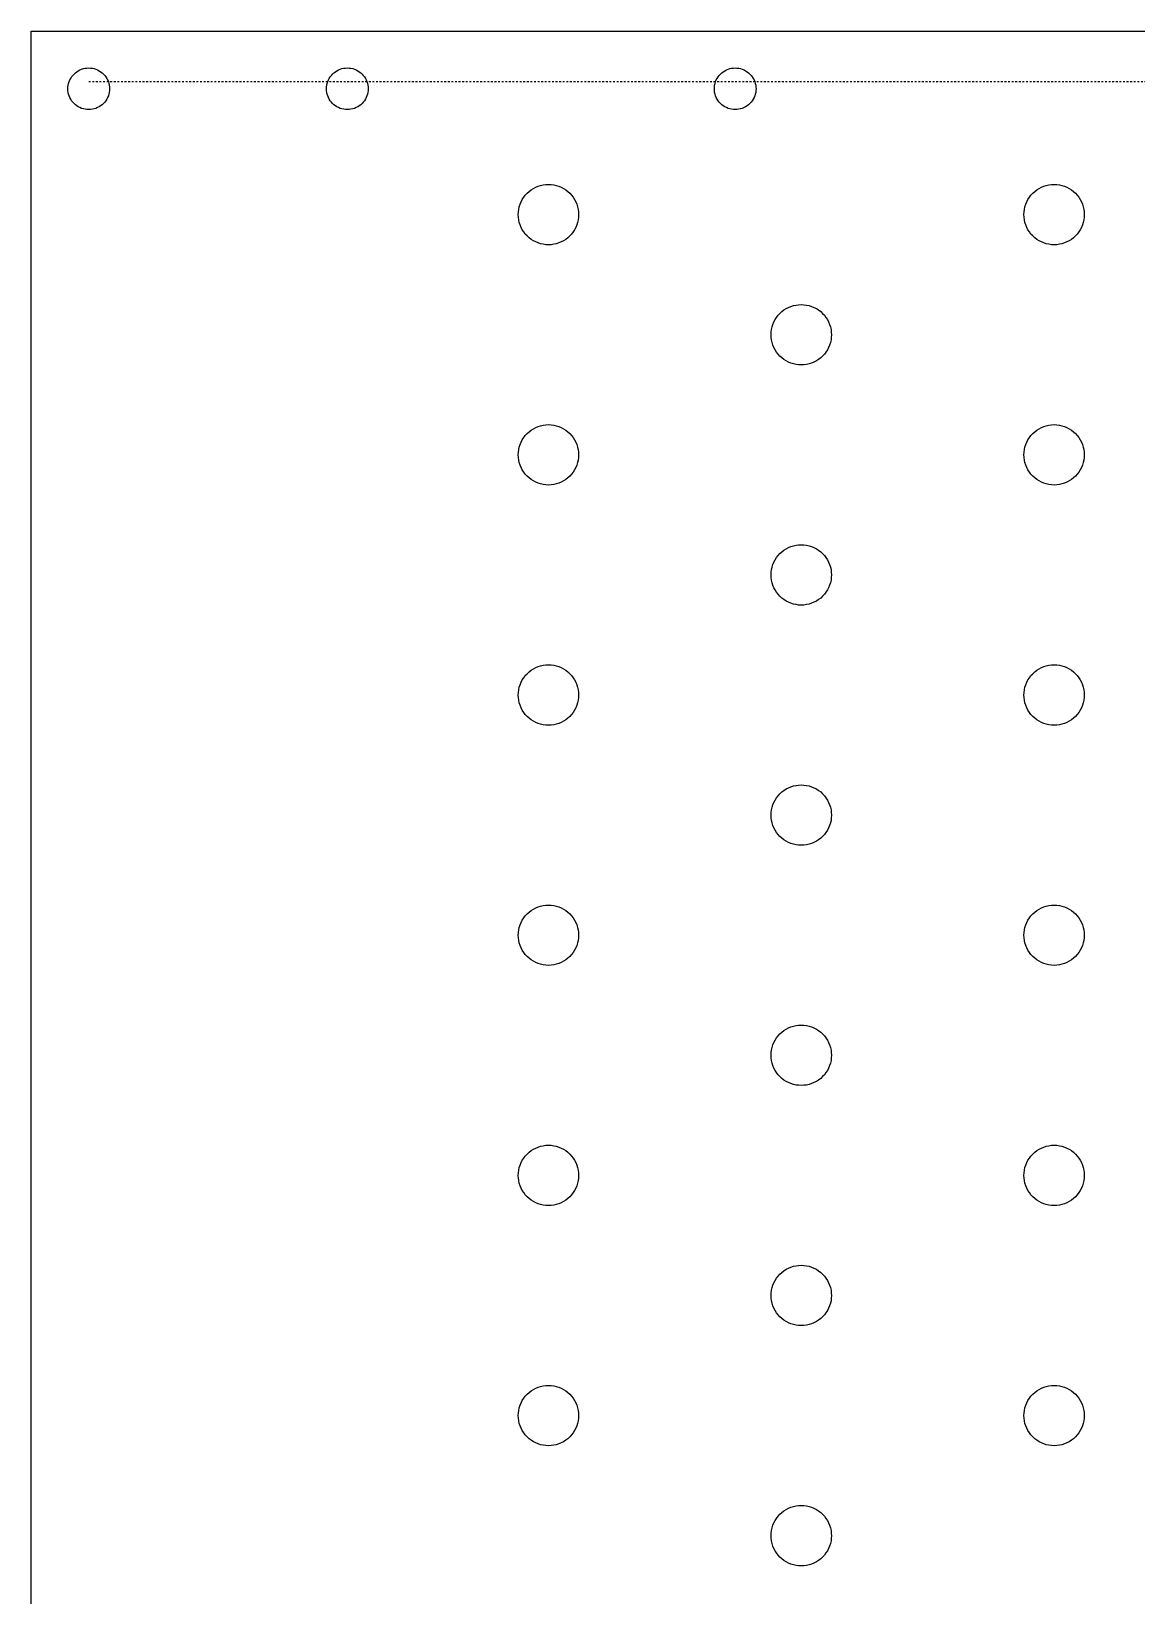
# Model space of a CAD drawing. Header units: millimetres. Extents: x 42 to 3058, y 353 to 2599.
# Drawn here: x 50 to 203.9, y 1712.3 to 1930 of the extents above; entities that cross this region are included whole.
import ezdxf

# ---------------------------------------------------------------- set-up
doc = ezdxf.new("R2010")
doc.units = ezdxf.units.MM
doc.linetypes.add('DASHED', pattern=[0.5, 0.25, -0.25])
doc.layers.add('DRAWING', color=7, linetype='Continuous')

msp = doc.modelspace()

# ---------------------------------------------------------------- linework, layer by layer
at = {"layer": 'DRAWING', "linetype": 'CONTINUOUS', "true_color": 0x111111}
for p, q in [((50, 1930), (370, 1930)), ((50, 500), (50, 1930))]:
    msp.add_line(p, q, dxfattribs=at)
at = {"layer": 'DRAWING', "linetype": 'DASHED', "true_color": 0xb000ff}
msp.add_line((58, 1923), (362, 1923), dxfattribs=at)
at = {"layer": 'DRAWING', "linetype": 'CONTINUOUS', "true_color": 0x111111}
for points in [[(60.9, 1922), (60.89, 1921.75), (60.86, 1921.5), (60.8, 1921.25), (60.73, 1921.01), (60.63, 1920.77), (60.51, 1920.55), (60.38, 1920.34), (60.22, 1920.14), (60.05, 1919.95), (59.86, 1919.78), (59.66, 1919.62), (59.45, 1919.49), (59.23, 1919.37), (58.99, 1919.27), (58.75, 1919.2), (58.5, 1919.14), (58.25, 1919.11), (58, 1919.1), (57.75, 1919.11), (57.5, 1919.14), (57.25, 1919.2), (57.01, 1919.27), (56.77, 1919.37), (56.55, 1919.49), (56.34, 1919.62), (56.14, 1919.78), (55.95, 1919.95), (55.78, 1920.14), (55.62, 1920.34), (55.49, 1920.55), (55.37, 1920.77), (55.27, 1921.01), (55.2, 1921.25), (55.14, 1921.5), (55.11, 1921.75), (55.1, 1922), (55.11, 1922.25), (55.14, 1922.5), (55.2, 1922.75), (55.27, 1922.99), (55.37, 1923.23), (55.49, 1923.45), (55.62, 1923.66), (55.78, 1923.86), (55.95, 1924.05), (56.14, 1924.22), (56.34, 1924.38), (56.55, 1924.51), (56.77, 1924.63), (57.01, 1924.73), (57.25, 1924.8), (57.5, 1924.86), (57.75, 1924.89), (58, 1924.9), (58.25, 1924.89), (58.5, 1924.86), (58.75, 1924.8), (58.99, 1924.73), (59.23, 1924.63), (59.45, 1924.51), (59.66, 1924.38), (59.86, 1924.22), (60.05, 1924.05), (60.22, 1923.86), (60.38, 1923.66), (60.51, 1923.45), (60.63, 1923.23), (60.73, 1922.99), (60.8, 1922.75), (60.86, 1922.5), (60.89, 1922.25), (60.9, 1922)], [(96.9, 1922), (96.89, 1921.75), (96.86, 1921.5), (96.8, 1921.25), (96.73, 1921.01), (96.63, 1920.77), (96.51, 1920.55), (96.38, 1920.34), (96.22, 1920.14), (96.05, 1919.95), (95.86, 1919.78), (95.66, 1919.62), (95.45, 1919.49), (95.23, 1919.37), (94.99, 1919.27), (94.75, 1919.2), (94.5, 1919.14), (94.25, 1919.11), (94, 1919.1), (93.75, 1919.11), (93.5, 1919.14), (93.25, 1919.2), (93.01, 1919.27), (92.77, 1919.37), (92.55, 1919.49), (92.34, 1919.62), (92.14, 1919.78), (91.95, 1919.95), (91.78, 1920.14), (91.62, 1920.34), (91.49, 1920.55), (91.37, 1920.77), (91.27, 1921.01), (91.2, 1921.25), (91.14, 1921.5), (91.11, 1921.75), (91.1, 1922), (91.11, 1922.25), (91.14, 1922.5), (91.2, 1922.75), (91.27, 1922.99), (91.37, 1923.23), (91.49, 1923.45), (91.62, 1923.66), (91.78, 1923.86), (91.95, 1924.05), (92.14, 1924.22), (92.34, 1924.38), (92.55, 1924.51), (92.77, 1924.63), (93.01, 1924.73), (93.25, 1924.8), (93.5, 1924.86), (93.75, 1924.89), (94, 1924.9), (94.25, 1924.89), (94.5, 1924.86), (94.75, 1924.8), (94.99, 1924.73), (95.23, 1924.63), (95.45, 1924.51), (95.66, 1924.38), (95.86, 1924.22), (96.05, 1924.05), (96.22, 1923.86), (96.38, 1923.66), (96.51, 1923.45), (96.63, 1923.23), (96.73, 1922.99), (96.8, 1922.75), (96.86, 1922.5), (96.89, 1922.25), (96.9, 1922)], [(150.9, 1922), (150.89, 1921.75), (150.86, 1921.5), (150.8, 1921.25), (150.73, 1921.01), (150.63, 1920.77), (150.51, 1920.55), (150.38, 1920.34), (150.22, 1920.14), (150.05, 1919.95), (149.86, 1919.78), (149.66, 1919.62), (149.45, 1919.49), (149.23, 1919.37), (148.99, 1919.27), (148.75, 1919.2), (148.5, 1919.14), (148.25, 1919.11), (148, 1919.1), (147.75, 1919.11), (147.5, 1919.14), (147.25, 1919.2), (147.01, 1919.27), (146.77, 1919.37), (146.55, 1919.49), (146.34, 1919.62), (146.14, 1919.78), (145.95, 1919.95), (145.78, 1920.14), (145.62, 1920.34), (145.49, 1920.55), (145.37, 1920.77), (145.27, 1921.01), (145.2, 1921.25), (145.14, 1921.5), (145.11, 1921.75), (145.1, 1922), (145.11, 1922.25), (145.14, 1922.5), (145.2, 1922.75), (145.27, 1922.99), (145.37, 1923.23), (145.49, 1923.45), (145.62, 1923.66), (145.78, 1923.86), (145.95, 1924.05), (146.14, 1924.22), (146.34, 1924.38), (146.55, 1924.51), (146.77, 1924.63), (147.01, 1924.73), (147.25, 1924.8), (147.5, 1924.86), (147.75, 1924.89), (148, 1924.9), (148.25, 1924.89), (148.5, 1924.86), (148.75, 1924.8), (148.99, 1924.73), (149.23, 1924.63), (149.45, 1924.51), (149.66, 1924.38), (149.86, 1924.22), (150.05, 1924.05), (150.22, 1923.86), (150.38, 1923.66), (150.51, 1923.45), (150.63, 1923.23), (150.73, 1922.99), (150.8, 1922.75), (150.86, 1922.5), (150.89, 1922.25), (150.9, 1922)], [(126.2, 1904.48), (126.18, 1904.12), (126.14, 1903.75), (126.06, 1903.4), (125.95, 1903.05), (125.81, 1902.71), (125.64, 1902.38), (125.44, 1902.07), (125.22, 1901.78), (124.97, 1901.51), (124.7, 1901.27), (124.41, 1901.04), (124.1, 1900.85), (123.77, 1900.68), (123.44, 1900.54), (123.09, 1900.43), (122.73, 1900.35), (122.37, 1900.3), (122, 1900.28), (121.63, 1900.3), (121.27, 1900.35), (120.91, 1900.43), (120.56, 1900.54), (120.23, 1900.68), (119.9, 1900.85), (119.59, 1901.04), (119.3, 1901.27), (119.03, 1901.51), (118.78, 1901.78), (118.56, 1902.07), (118.36, 1902.38), (118.19, 1902.71), (118.05, 1903.05), (117.94, 1903.4), (117.86, 1903.75), (117.82, 1904.12), (117.8, 1904.48), (117.82, 1904.85), (117.86, 1905.21), (117.94, 1905.57), (118.05, 1905.92), (118.19, 1906.26), (118.36, 1906.58), (118.56, 1906.89), (118.78, 1907.18), (119.03, 1907.45), (119.3, 1907.7), (119.59, 1907.92), (119.9, 1908.12), (120.23, 1908.29), (120.56, 1908.43), (120.91, 1908.54), (121.27, 1908.62), (121.63, 1908.67), (122, 1908.68), (122.37, 1908.67), (122.73, 1908.62), (123.09, 1908.54), (123.44, 1908.43), (123.77, 1908.29), (124.1, 1908.12), (124.41, 1907.92), (124.7, 1907.7), (124.97, 1907.45), (125.22, 1907.18), (125.44, 1906.89), (125.64, 1906.58), (125.81, 1906.26), (125.95, 1905.92), (126.06, 1905.57), (126.14, 1905.21), (126.18, 1904.85), (126.2, 1904.48)], [(196.6, 1904.48), (196.58, 1904.12), (196.54, 1903.75), (196.46, 1903.4), (196.35, 1903.05), (196.21, 1902.71), (196.04, 1902.38), (195.84, 1902.07), (195.62, 1901.78), (195.37, 1901.51), (195.1, 1901.27), (194.81, 1901.04), (194.5, 1900.85), (194.17, 1900.68), (193.84, 1900.54), (193.49, 1900.43), (193.13, 1900.35), (192.77, 1900.3), (192.4, 1900.28), (192.03, 1900.3), (191.67, 1900.35), (191.31, 1900.43), (190.96, 1900.54), (190.63, 1900.68), (190.3, 1900.85), (189.99, 1901.04), (189.7, 1901.27), (189.43, 1901.51), (189.18, 1901.78), (188.96, 1902.07), (188.76, 1902.38), (188.59, 1902.71), (188.45, 1903.05), (188.34, 1903.4), (188.26, 1903.75), (188.22, 1904.12), (188.2, 1904.48), (188.22, 1904.85), (188.26, 1905.21), (188.34, 1905.57), (188.45, 1905.92), (188.59, 1906.26), (188.76, 1906.58), (188.96, 1906.89), (189.18, 1907.18), (189.43, 1907.45), (189.7, 1907.7), (189.99, 1907.92), (190.3, 1908.12), (190.63, 1908.29), (190.96, 1908.43), (191.31, 1908.54), (191.67, 1908.62), (192.03, 1908.67), (192.4, 1908.68), (192.77, 1908.67), (193.13, 1908.62), (193.49, 1908.54), (193.84, 1908.43), (194.17, 1908.29), (194.5, 1908.12), (194.81, 1907.92), (195.1, 1907.7), (195.37, 1907.45), (195.62, 1907.18), (195.84, 1906.89), (196.04, 1906.58), (196.21, 1906.26), (196.35, 1905.92), (196.46, 1905.57), (196.54, 1905.21), (196.58, 1904.85), (196.6, 1904.48)], [(161.4, 1887.77), (161.38, 1887.4), (161.34, 1887.04), (161.26, 1886.68), (161.15, 1886.33), (161.01, 1885.99), (160.84, 1885.67), (160.64, 1885.36), (160.42, 1885.07), (160.17, 1884.8), (159.9, 1884.55), (159.61, 1884.33), (159.3, 1884.13), (158.97, 1883.96), (158.64, 1883.82), (158.29, 1883.71), (157.93, 1883.63), (157.57, 1883.58), (157.2, 1883.57), (156.83, 1883.58), (156.47, 1883.63), (156.11, 1883.71), (155.76, 1883.82), (155.43, 1883.96), (155.1, 1884.13), (154.79, 1884.33), (154.5, 1884.55), (154.23, 1884.8), (153.98, 1885.07), (153.76, 1885.36), (153.56, 1885.67), (153.39, 1885.99), (153.25, 1886.33), (153.14, 1886.68), (153.06, 1887.04), (153.02, 1887.4), (153, 1887.77), (153.02, 1888.13), (153.06, 1888.5), (153.14, 1888.85), (153.25, 1889.2), (153.39, 1889.54), (153.56, 1889.87), (153.76, 1890.18), (153.98, 1890.47), (154.23, 1890.74), (154.5, 1890.99), (154.79, 1891.21), (155.1, 1891.41), (155.43, 1891.57), (155.76, 1891.71), (156.11, 1891.82), (156.47, 1891.9), (156.83, 1891.95), (157.2, 1891.97), (157.57, 1891.95), (157.93, 1891.9), (158.29, 1891.82), (158.64, 1891.71), (158.97, 1891.57), (159.3, 1891.41), (159.61, 1891.21), (159.9, 1890.99), (160.17, 1890.74), (160.42, 1890.47), (160.64, 1890.18), (160.84, 1889.87), (161.01, 1889.54), (161.15, 1889.2), (161.26, 1888.85), (161.34, 1888.5), (161.38, 1888.13), (161.4, 1887.77)], [(126.2, 1871.05), (126.18, 1870.69), (126.14, 1870.32), (126.06, 1869.97), (125.95, 1869.62), (125.81, 1869.28), (125.64, 1868.95), (125.44, 1868.64), (125.22, 1868.35), (124.97, 1868.08), (124.7, 1867.84), (124.41, 1867.61), (124.1, 1867.42), (123.77, 1867.25), (123.44, 1867.11), (123.09, 1867), (122.73, 1866.92), (122.37, 1866.87), (122, 1866.85), (121.63, 1866.87), (121.27, 1866.92), (120.91, 1867), (120.56, 1867.11), (120.23, 1867.25), (119.9, 1867.42), (119.59, 1867.61), (119.3, 1867.84), (119.03, 1868.08), (118.78, 1868.35), (118.56, 1868.64), (118.36, 1868.95), (118.19, 1869.28), (118.05, 1869.62), (117.94, 1869.97), (117.86, 1870.32), (117.82, 1870.69), (117.8, 1871.05), (117.82, 1871.42), (117.86, 1871.78), (117.94, 1872.14), (118.05, 1872.49), (118.19, 1872.83), (118.36, 1873.15), (118.56, 1873.46), (118.78, 1873.75), (119.03, 1874.02), (119.3, 1874.27), (119.59, 1874.49), (119.9, 1874.69), (120.23, 1874.86), (120.56, 1875), (120.91, 1875.11), (121.27, 1875.19), (121.63, 1875.24), (122, 1875.25), (122.37, 1875.24), (122.73, 1875.19), (123.09, 1875.11), (123.44, 1875), (123.77, 1874.86), (124.1, 1874.69), (124.41, 1874.49), (124.7, 1874.27), (124.97, 1874.02), (125.22, 1873.75), (125.44, 1873.46), (125.64, 1873.15), (125.81, 1872.83), (125.95, 1872.49), (126.06, 1872.14), (126.14, 1871.78), (126.18, 1871.42), (126.2, 1871.05)], [(196.6, 1871.05), (196.58, 1870.69), (196.54, 1870.32), (196.46, 1869.97), (196.35, 1869.62), (196.21, 1869.28), (196.04, 1868.95), (195.84, 1868.64), (195.62, 1868.35), (195.37, 1868.08), (195.1, 1867.84), (194.81, 1867.61), (194.5, 1867.42), (194.17, 1867.25), (193.84, 1867.11), (193.49, 1867), (193.13, 1866.92), (192.77, 1866.87), (192.4, 1866.85), (192.03, 1866.87), (191.67, 1866.92), (191.31, 1867), (190.96, 1867.11), (190.63, 1867.25), (190.3, 1867.42), (189.99, 1867.61), (189.7, 1867.84), (189.43, 1868.08), (189.18, 1868.35), (188.96, 1868.64), (188.76, 1868.95), (188.59, 1869.28), (188.45, 1869.62), (188.34, 1869.97), (188.26, 1870.32), (188.22, 1870.69), (188.2, 1871.05), (188.22, 1871.42), (188.26, 1871.78), (188.34, 1872.14), (188.45, 1872.49), (188.59, 1872.83), (188.76, 1873.15), (188.96, 1873.46), (189.18, 1873.75), (189.43, 1874.02), (189.7, 1874.27), (189.99, 1874.49), (190.3, 1874.69), (190.63, 1874.86), (190.96, 1875), (191.31, 1875.11), (191.67, 1875.19), (192.03, 1875.24), (192.4, 1875.25), (192.77, 1875.24), (193.13, 1875.19), (193.49, 1875.11), (193.84, 1875), (194.17, 1874.86), (194.5, 1874.69), (194.81, 1874.49), (195.1, 1874.27), (195.37, 1874.02), (195.62, 1873.75), (195.84, 1873.46), (196.04, 1873.15), (196.21, 1872.83), (196.35, 1872.49), (196.46, 1872.14), (196.54, 1871.78), (196.58, 1871.42), (196.6, 1871.05)], [(161.4, 1854.34), (161.38, 1853.97), (161.34, 1853.61), (161.26, 1853.25), (161.15, 1852.9), (161.01, 1852.56), (160.84, 1852.24), (160.64, 1851.93), (160.42, 1851.64), (160.17, 1851.37), (159.9, 1851.12), (159.61, 1850.9), (159.3, 1850.7), (158.97, 1850.53), (158.64, 1850.39), (158.29, 1850.28), (157.93, 1850.2), (157.57, 1850.15), (157.2, 1850.14), (156.83, 1850.15), (156.47, 1850.2), (156.11, 1850.28), (155.76, 1850.39), (155.43, 1850.53), (155.1, 1850.7), (154.79, 1850.9), (154.5, 1851.12), (154.23, 1851.37), (153.98, 1851.64), (153.76, 1851.93), (153.56, 1852.24), (153.39, 1852.56), (153.25, 1852.9), (153.14, 1853.25), (153.06, 1853.61), (153.02, 1853.97), (153, 1854.34), (153.02, 1854.7), (153.06, 1855.07), (153.14, 1855.43), (153.25, 1855.77), (153.39, 1856.11), (153.56, 1856.44), (153.76, 1856.75), (153.98, 1857.04), (154.23, 1857.31), (154.5, 1857.56), (154.79, 1857.78), (155.1, 1857.98), (155.43, 1858.14), (155.76, 1858.29), (156.11, 1858.4), (156.47, 1858.47), (156.83, 1858.52), (157.2, 1858.54), (157.57, 1858.52), (157.93, 1858.47), (158.29, 1858.4), (158.64, 1858.29), (158.97, 1858.14), (159.3, 1857.98), (159.61, 1857.78), (159.9, 1857.56), (160.17, 1857.31), (160.42, 1857.04), (160.64, 1856.75), (160.84, 1856.44), (161.01, 1856.11), (161.15, 1855.77), (161.26, 1855.43), (161.34, 1855.07), (161.38, 1854.7), (161.4, 1854.34)], [(126.2, 1837.62), (126.18, 1837.26), (126.14, 1836.89), (126.06, 1836.54), (125.95, 1836.19), (125.81, 1835.85), (125.64, 1835.52), (125.44, 1835.21), (125.22, 1834.92), (124.97, 1834.65), (124.7, 1834.41), (124.41, 1834.18), (124.1, 1833.99), (123.77, 1833.82), (123.44, 1833.68), (123.09, 1833.57), (122.73, 1833.49), (122.37, 1833.44), (122, 1833.42), (121.63, 1833.44), (121.27, 1833.49), (120.91, 1833.57), (120.56, 1833.68), (120.23, 1833.82), (119.9, 1833.99), (119.59, 1834.18), (119.3, 1834.41), (119.03, 1834.65), (118.78, 1834.92), (118.56, 1835.21), (118.36, 1835.52), (118.19, 1835.85), (118.05, 1836.19), (117.94, 1836.54), (117.86, 1836.89), (117.82, 1837.26), (117.8, 1837.62), (117.82, 1837.99), (117.86, 1838.35), (117.94, 1838.71), (118.05, 1839.06), (118.19, 1839.4), (118.36, 1839.72), (118.56, 1840.03), (118.78, 1840.32), (119.03, 1840.59), (119.3, 1840.84), (119.59, 1841.06), (119.9, 1841.26), (120.23, 1841.43), (120.56, 1841.57), (120.91, 1841.68), (121.27, 1841.76), (121.63, 1841.81), (122, 1841.82), (122.37, 1841.81), (122.73, 1841.76), (123.09, 1841.68), (123.44, 1841.57), (123.77, 1841.43), (124.1, 1841.26), (124.41, 1841.06), (124.7, 1840.84), (124.97, 1840.59), (125.22, 1840.32), (125.44, 1840.03), (125.64, 1839.72), (125.81, 1839.4), (125.95, 1839.06), (126.06, 1838.71), (126.14, 1838.35), (126.18, 1837.99), (126.2, 1837.62)], [(196.6, 1837.62), (196.58, 1837.26), (196.54, 1836.89), (196.46, 1836.54), (196.35, 1836.19), (196.21, 1835.85), (196.04, 1835.52), (195.84, 1835.21), (195.62, 1834.92), (195.37, 1834.65), (195.1, 1834.41), (194.81, 1834.18), (194.5, 1833.99), (194.17, 1833.82), (193.84, 1833.68), (193.49, 1833.57), (193.13, 1833.49), (192.77, 1833.44), (192.4, 1833.42), (192.03, 1833.44), (191.67, 1833.49), (191.31, 1833.57), (190.96, 1833.68), (190.63, 1833.82), (190.3, 1833.99), (189.99, 1834.18), (189.7, 1834.41), (189.43, 1834.65), (189.18, 1834.92), (188.96, 1835.21), (188.76, 1835.52), (188.59, 1835.85), (188.45, 1836.19), (188.34, 1836.54), (188.26, 1836.89), (188.22, 1837.26), (188.2, 1837.62), (188.22, 1837.99), (188.26, 1838.35), (188.34, 1838.71), (188.45, 1839.06), (188.59, 1839.4), (188.76, 1839.72), (188.96, 1840.03), (189.18, 1840.32), (189.43, 1840.59), (189.7, 1840.84), (189.99, 1841.06), (190.3, 1841.26), (190.63, 1841.43), (190.96, 1841.57), (191.31, 1841.68), (191.67, 1841.76), (192.03, 1841.81), (192.4, 1841.82), (192.77, 1841.81), (193.13, 1841.76), (193.49, 1841.68), (193.84, 1841.57), (194.17, 1841.43), (194.5, 1841.26), (194.81, 1841.06), (195.1, 1840.84), (195.37, 1840.59), (195.62, 1840.32), (195.84, 1840.03), (196.04, 1839.72), (196.21, 1839.4), (196.35, 1839.06), (196.46, 1838.71), (196.54, 1838.35), (196.58, 1837.99), (196.6, 1837.62)], [(161.4, 1820.91), (161.38, 1820.54), (161.34, 1820.18), (161.26, 1819.82), (161.15, 1819.47), (161.01, 1819.13), (160.84, 1818.81), (160.64, 1818.5), (160.42, 1818.21), (160.17, 1817.94), (159.9, 1817.69), (159.61, 1817.47), (159.3, 1817.27), (158.97, 1817.1), (158.64, 1816.96), (158.29, 1816.85), (157.93, 1816.77), (157.57, 1816.72), (157.2, 1816.71), (156.83, 1816.72), (156.47, 1816.77), (156.11, 1816.85), (155.76, 1816.96), (155.43, 1817.1), (155.1, 1817.27), (154.79, 1817.47), (154.5, 1817.69), (154.23, 1817.94), (153.98, 1818.21), (153.76, 1818.5), (153.56, 1818.81), (153.39, 1819.13), (153.25, 1819.47), (153.14, 1819.82), (153.06, 1820.18), (153.02, 1820.54), (153, 1820.91), (153.02, 1821.28), (153.06, 1821.64), (153.14, 1822), (153.25, 1822.35), (153.39, 1822.68), (153.56, 1823.01), (153.76, 1823.32), (153.98, 1823.61), (154.23, 1823.88), (154.5, 1824.13), (154.79, 1824.35), (155.1, 1824.55), (155.43, 1824.72), (155.76, 1824.86), (156.11, 1824.97), (156.47, 1825.05), (156.83, 1825.09), (157.2, 1825.11), (157.57, 1825.09), (157.93, 1825.05), (158.29, 1824.97), (158.64, 1824.86), (158.97, 1824.72), (159.3, 1824.55), (159.61, 1824.35), (159.9, 1824.13), (160.17, 1823.88), (160.42, 1823.61), (160.64, 1823.32), (160.84, 1823.01), (161.01, 1822.68), (161.15, 1822.35), (161.26, 1822), (161.34, 1821.64), (161.38, 1821.28), (161.4, 1820.91)], [(126.2, 1804.19), (126.18, 1803.83), (126.14, 1803.46), (126.06, 1803.11), (125.95, 1802.76), (125.81, 1802.42), (125.64, 1802.09), (125.44, 1801.79), (125.22, 1801.49), (124.97, 1801.22), (124.7, 1800.98), (124.41, 1800.75), (124.1, 1800.56), (123.77, 1800.39), (123.44, 1800.25), (123.09, 1800.14), (122.73, 1800.06), (122.37, 1800.01), (122, 1799.99), (121.63, 1800.01), (121.27, 1800.06), (120.91, 1800.14), (120.56, 1800.25), (120.23, 1800.39), (119.9, 1800.56), (119.59, 1800.75), (119.3, 1800.98), (119.03, 1801.22), (118.78, 1801.49), (118.56, 1801.79), (118.36, 1802.09), (118.19, 1802.42), (118.05, 1802.76), (117.94, 1803.11), (117.86, 1803.46), (117.82, 1803.83), (117.8, 1804.19), (117.82, 1804.56), (117.86, 1804.92), (117.94, 1805.28), (118.05, 1805.63), (118.19, 1805.97), (118.36, 1806.29), (118.56, 1806.6), (118.78, 1806.89), (119.03, 1807.16), (119.3, 1807.41), (119.59, 1807.63), (119.9, 1807.83), (120.23, 1808), (120.56, 1808.14), (120.91, 1808.25), (121.27, 1808.33), (121.63, 1808.38), (122, 1808.39), (122.37, 1808.38), (122.73, 1808.33), (123.09, 1808.25), (123.44, 1808.14), (123.77, 1808), (124.1, 1807.83), (124.41, 1807.63), (124.7, 1807.41), (124.97, 1807.16), (125.22, 1806.89), (125.44, 1806.6), (125.64, 1806.29), (125.81, 1805.97), (125.95, 1805.63), (126.06, 1805.28), (126.14, 1804.92), (126.18, 1804.56), (126.2, 1804.19)], [(196.6, 1804.19), (196.58, 1803.83), (196.54, 1803.46), (196.46, 1803.11), (196.35, 1802.76), (196.21, 1802.42), (196.04, 1802.09), (195.84, 1801.79), (195.62, 1801.49), (195.37, 1801.22), (195.1, 1800.98), (194.81, 1800.75), (194.5, 1800.56), (194.17, 1800.39), (193.84, 1800.25), (193.49, 1800.14), (193.13, 1800.06), (192.77, 1800.01), (192.4, 1799.99), (192.03, 1800.01), (191.67, 1800.06), (191.31, 1800.14), (190.96, 1800.25), (190.63, 1800.39), (190.3, 1800.56), (189.99, 1800.75), (189.7, 1800.98), (189.43, 1801.22), (189.18, 1801.49), (188.96, 1801.79), (188.76, 1802.09), (188.59, 1802.42), (188.45, 1802.76), (188.34, 1803.11), (188.26, 1803.46), (188.22, 1803.83), (188.2, 1804.19), (188.22, 1804.56), (188.26, 1804.92), (188.34, 1805.28), (188.45, 1805.63), (188.59, 1805.97), (188.76, 1806.29), (188.96, 1806.6), (189.18, 1806.89), (189.43, 1807.16), (189.7, 1807.41), (189.99, 1807.63), (190.3, 1807.83), (190.63, 1808), (190.96, 1808.14), (191.31, 1808.25), (191.67, 1808.33), (192.03, 1808.38), (192.4, 1808.39), (192.77, 1808.38), (193.13, 1808.33), (193.49, 1808.25), (193.84, 1808.14), (194.17, 1808), (194.5, 1807.83), (194.81, 1807.63), (195.1, 1807.41), (195.37, 1807.16), (195.62, 1806.89), (195.84, 1806.6), (196.04, 1806.29), (196.21, 1805.97), (196.35, 1805.63), (196.46, 1805.28), (196.54, 1804.92), (196.58, 1804.56), (196.6, 1804.19)], [(161.4, 1787.48), (161.38, 1787.11), (161.34, 1786.75), (161.26, 1786.39), (161.15, 1786.04), (161.01, 1785.7), (160.84, 1785.38), (160.64, 1785.07), (160.42, 1784.78), (160.17, 1784.51), (159.9, 1784.26), (159.61, 1784.04), (159.3, 1783.84), (158.97, 1783.67), (158.64, 1783.53), (158.29, 1783.42), (157.93, 1783.34), (157.57, 1783.3), (157.2, 1783.28), (156.83, 1783.3), (156.47, 1783.34), (156.11, 1783.42), (155.76, 1783.53), (155.43, 1783.67), (155.1, 1783.84), (154.79, 1784.04), (154.5, 1784.26), (154.23, 1784.51), (153.98, 1784.78), (153.76, 1785.07), (153.56, 1785.38), (153.39, 1785.7), (153.25, 1786.04), (153.14, 1786.39), (153.06, 1786.75), (153.02, 1787.11), (153, 1787.48), (153.02, 1787.85), (153.06, 1788.21), (153.14, 1788.57), (153.25, 1788.92), (153.39, 1789.25), (153.56, 1789.58), (153.76, 1789.89), (153.98, 1790.18), (154.23, 1790.45), (154.5, 1790.7), (154.79, 1790.92), (155.1, 1791.12), (155.43, 1791.29), (155.76, 1791.43), (156.11, 1791.54), (156.47, 1791.62), (156.83, 1791.66), (157.2, 1791.68), (157.57, 1791.66), (157.93, 1791.62), (158.29, 1791.54), (158.64, 1791.43), (158.97, 1791.29), (159.3, 1791.12), (159.61, 1790.92), (159.9, 1790.7), (160.17, 1790.45), (160.42, 1790.18), (160.64, 1789.89), (160.84, 1789.58), (161.01, 1789.25), (161.15, 1788.92), (161.26, 1788.57), (161.34, 1788.21), (161.38, 1787.85), (161.4, 1787.48)], [(126.2, 1770.76), (126.18, 1770.4), (126.14, 1770.04), (126.06, 1769.68), (125.95, 1769.33), (125.81, 1768.99), (125.64, 1768.66), (125.44, 1768.36), (125.22, 1768.07), (124.97, 1767.79), (124.7, 1767.55), (124.41, 1767.32), (124.1, 1767.13), (123.77, 1766.96), (123.44, 1766.82), (123.09, 1766.71), (122.73, 1766.63), (122.37, 1766.58), (122, 1766.56), (121.63, 1766.58), (121.27, 1766.63), (120.91, 1766.71), (120.56, 1766.82), (120.23, 1766.96), (119.9, 1767.13), (119.59, 1767.32), (119.3, 1767.55), (119.03, 1767.79), (118.78, 1768.07), (118.56, 1768.36), (118.36, 1768.66), (118.19, 1768.99), (118.05, 1769.33), (117.94, 1769.68), (117.86, 1770.04), (117.82, 1770.4), (117.8, 1770.76), (117.82, 1771.13), (117.86, 1771.49), (117.94, 1771.85), (118.05, 1772.2), (118.19, 1772.54), (118.36, 1772.86), (118.56, 1773.17), (118.78, 1773.46), (119.03, 1773.73), (119.3, 1773.98), (119.59, 1774.21), (119.9, 1774.4), (120.23, 1774.57), (120.56, 1774.71), (120.91, 1774.82), (121.27, 1774.9), (121.63, 1774.95), (122, 1774.96), (122.37, 1774.95), (122.73, 1774.9), (123.09, 1774.82), (123.44, 1774.71), (123.77, 1774.57), (124.1, 1774.4), (124.41, 1774.21), (124.7, 1773.98), (124.97, 1773.73), (125.22, 1773.46), (125.44, 1773.17), (125.64, 1772.86), (125.81, 1772.54), (125.95, 1772.2), (126.06, 1771.85), (126.14, 1771.49), (126.18, 1771.13), (126.2, 1770.76)], [(196.6, 1770.76), (196.58, 1770.4), (196.54, 1770.04), (196.46, 1769.68), (196.35, 1769.33), (196.21, 1768.99), (196.04, 1768.66), (195.84, 1768.36), (195.62, 1768.07), (195.37, 1767.79), (195.1, 1767.55), (194.81, 1767.32), (194.5, 1767.13), (194.17, 1766.96), (193.84, 1766.82), (193.49, 1766.71), (193.13, 1766.63), (192.77, 1766.58), (192.4, 1766.56), (192.03, 1766.58), (191.67, 1766.63), (191.31, 1766.71), (190.96, 1766.82), (190.63, 1766.96), (190.3, 1767.13), (189.99, 1767.32), (189.7, 1767.55), (189.43, 1767.79), (189.18, 1768.07), (188.96, 1768.36), (188.76, 1768.66), (188.59, 1768.99), (188.45, 1769.33), (188.34, 1769.68), (188.26, 1770.04), (188.22, 1770.4), (188.2, 1770.76), (188.22, 1771.13), (188.26, 1771.49), (188.34, 1771.85), (188.45, 1772.2), (188.59, 1772.54), (188.76, 1772.86), (188.96, 1773.17), (189.18, 1773.46), (189.43, 1773.73), (189.7, 1773.98), (189.99, 1774.21), (190.3, 1774.4), (190.63, 1774.57), (190.96, 1774.71), (191.31, 1774.82), (191.67, 1774.9), (192.03, 1774.95), (192.4, 1774.96), (192.77, 1774.95), (193.13, 1774.9), (193.49, 1774.82), (193.84, 1774.71), (194.17, 1774.57), (194.5, 1774.4), (194.81, 1774.21), (195.1, 1773.98), (195.37, 1773.73), (195.62, 1773.46), (195.84, 1773.17), (196.04, 1772.86), (196.21, 1772.54), (196.35, 1772.2), (196.46, 1771.85), (196.54, 1771.49), (196.58, 1771.13), (196.6, 1770.76)], [(161.4, 1754.05), (161.38, 1753.68), (161.34, 1753.32), (161.26, 1752.96), (161.15, 1752.61), (161.01, 1752.28), (160.84, 1751.95), (160.64, 1751.64), (160.42, 1751.35), (160.17, 1751.08), (159.9, 1750.83), (159.61, 1750.61), (159.3, 1750.41), (158.97, 1750.24), (158.64, 1750.1), (158.29, 1749.99), (157.93, 1749.91), (157.57, 1749.87), (157.2, 1749.85), (156.83, 1749.87), (156.47, 1749.91), (156.11, 1749.99), (155.76, 1750.1), (155.43, 1750.24), (155.1, 1750.41), (154.79, 1750.61), (154.5, 1750.83), (154.23, 1751.08), (153.98, 1751.35), (153.76, 1751.64), (153.56, 1751.95), (153.39, 1752.28), (153.25, 1752.61), (153.14, 1752.96), (153.06, 1753.32), (153.02, 1753.68), (153, 1754.05), (153.02, 1754.42), (153.06, 1754.78), (153.14, 1755.14), (153.25, 1755.49), (153.39, 1755.83), (153.56, 1756.15), (153.76, 1756.46), (153.98, 1756.75), (154.23, 1757.02), (154.5, 1757.27), (154.79, 1757.49), (155.1, 1757.69), (155.43, 1757.86), (155.76, 1758), (156.11, 1758.11), (156.47, 1758.19), (156.83, 1758.23), (157.2, 1758.25), (157.57, 1758.23), (157.93, 1758.19), (158.29, 1758.11), (158.64, 1758), (158.97, 1757.86), (159.3, 1757.69), (159.61, 1757.49), (159.9, 1757.27), (160.17, 1757.02), (160.42, 1756.75), (160.64, 1756.46), (160.84, 1756.15), (161.01, 1755.83), (161.15, 1755.49), (161.26, 1755.14), (161.34, 1754.78), (161.38, 1754.42), (161.4, 1754.05)], [(126.2, 1737.34), (126.18, 1736.97), (126.14, 1736.61), (126.06, 1736.25), (125.95, 1735.9), (125.81, 1735.56), (125.64, 1735.24), (125.44, 1734.93), (125.22, 1734.64), (124.97, 1734.37), (124.7, 1734.12), (124.41, 1733.89), (124.1, 1733.7), (123.77, 1733.53), (123.44, 1733.39), (123.09, 1733.28), (122.73, 1733.2), (122.37, 1733.15), (122, 1733.14), (121.63, 1733.15), (121.27, 1733.2), (120.91, 1733.28), (120.56, 1733.39), (120.23, 1733.53), (119.9, 1733.7), (119.59, 1733.89), (119.3, 1734.12), (119.03, 1734.37), (118.78, 1734.64), (118.56, 1734.93), (118.36, 1735.24), (118.19, 1735.56), (118.05, 1735.9), (117.94, 1736.25), (117.86, 1736.61), (117.82, 1736.97), (117.8, 1737.34), (117.82, 1737.7), (117.86, 1738.06), (117.94, 1738.42), (118.05, 1738.77), (118.19, 1739.11), (118.36, 1739.44), (118.56, 1739.74), (118.78, 1740.04), (119.03, 1740.31), (119.3, 1740.55), (119.59, 1740.78), (119.9, 1740.97), (120.23, 1741.14), (120.56, 1741.28), (120.91, 1741.39), (121.27, 1741.47), (121.63, 1741.52), (122, 1741.54), (122.37, 1741.52), (122.73, 1741.47), (123.09, 1741.39), (123.44, 1741.28), (123.77, 1741.14), (124.1, 1740.97), (124.41, 1740.78), (124.7, 1740.55), (124.97, 1740.31), (125.22, 1740.04), (125.44, 1739.74), (125.64, 1739.44), (125.81, 1739.11), (125.95, 1738.77), (126.06, 1738.42), (126.14, 1738.06), (126.18, 1737.7), (126.2, 1737.34)], [(196.6, 1737.34), (196.58, 1736.97), (196.54, 1736.61), (196.46, 1736.25), (196.35, 1735.9), (196.21, 1735.56), (196.04, 1735.24), (195.84, 1734.93), (195.62, 1734.64), (195.37, 1734.37), (195.1, 1734.12), (194.81, 1733.89), (194.5, 1733.7), (194.17, 1733.53), (193.84, 1733.39), (193.49, 1733.28), (193.13, 1733.2), (192.77, 1733.15), (192.4, 1733.14), (192.03, 1733.15), (191.67, 1733.2), (191.31, 1733.28), (190.96, 1733.39), (190.63, 1733.53), (190.3, 1733.7), (189.99, 1733.89), (189.7, 1734.12), (189.43, 1734.37), (189.18, 1734.64), (188.96, 1734.93), (188.76, 1735.24), (188.59, 1735.56), (188.45, 1735.9), (188.34, 1736.25), (188.26, 1736.61), (188.22, 1736.97), (188.2, 1737.34), (188.22, 1737.7), (188.26, 1738.06), (188.34, 1738.42), (188.45, 1738.77), (188.59, 1739.11), (188.76, 1739.44), (188.96, 1739.74), (189.18, 1740.04), (189.43, 1740.31), (189.7, 1740.55), (189.99, 1740.78), (190.3, 1740.97), (190.63, 1741.14), (190.96, 1741.28), (191.31, 1741.39), (191.67, 1741.47), (192.03, 1741.52), (192.4, 1741.54), (192.77, 1741.52), (193.13, 1741.47), (193.49, 1741.39), (193.84, 1741.28), (194.17, 1741.14), (194.5, 1740.97), (194.81, 1740.78), (195.1, 1740.55), (195.37, 1740.31), (195.62, 1740.04), (195.84, 1739.74), (196.04, 1739.44), (196.21, 1739.11), (196.35, 1738.77), (196.46, 1738.42), (196.54, 1738.06), (196.58, 1737.7), (196.6, 1737.34)], [(161.4, 1720.62), (161.38, 1720.25), (161.34, 1719.89), (161.26, 1719.53), (161.15, 1719.18), (161.01, 1718.85), (160.84, 1718.52), (160.64, 1718.21), (160.42, 1717.92), (160.17, 1717.65), (159.9, 1717.4), (159.61, 1717.18), (159.3, 1716.98), (158.97, 1716.81), (158.64, 1716.67), (158.29, 1716.56), (157.93, 1716.48), (157.57, 1716.44), (157.2, 1716.42), (156.83, 1716.44), (156.47, 1716.48), (156.11, 1716.56), (155.76, 1716.67), (155.43, 1716.81), (155.1, 1716.98), (154.79, 1717.18), (154.5, 1717.4), (154.23, 1717.65), (153.98, 1717.92), (153.76, 1718.21), (153.56, 1718.52), (153.39, 1718.85), (153.25, 1719.18), (153.14, 1719.53), (153.06, 1719.89), (153.02, 1720.25), (153, 1720.62), (153.02, 1720.99), (153.06, 1721.35), (153.14, 1721.71), (153.25, 1722.06), (153.39, 1722.4), (153.56, 1722.72), (153.76, 1723.03), (153.98, 1723.32), (154.23, 1723.59), (154.5, 1723.84), (154.79, 1724.06), (155.1, 1724.26), (155.43, 1724.43), (155.76, 1724.57), (156.11, 1724.68), (156.47, 1724.76), (156.83, 1724.8), (157.2, 1724.82), (157.57, 1724.8), (157.93, 1724.76), (158.29, 1724.68), (158.64, 1724.57), (158.97, 1724.43), (159.3, 1724.26), (159.61, 1724.06), (159.9, 1723.84), (160.17, 1723.59), (160.42, 1723.32), (160.64, 1723.03), (160.84, 1722.72), (161.01, 1722.4), (161.15, 1722.06), (161.26, 1721.71), (161.34, 1721.35), (161.38, 1720.99), (161.4, 1720.62)]]:
    msp.add_lwpolyline(points, close=True, dxfattribs=at)

doc.saveas('drawing.dxf')
